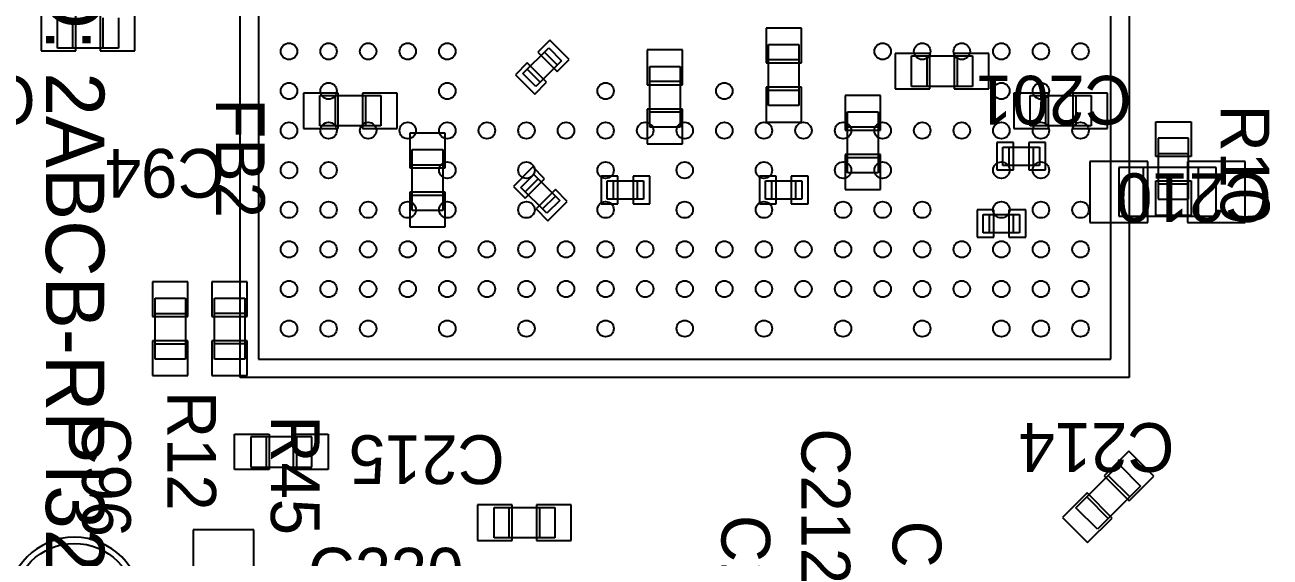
# Model space of a CAD drawing. Extents: x -395 to -66, y -1367 to -1153.
# Drawn here: x -133.49 to -113.04, y -1310.85 to -1302.12 of the extents above; entities that cross this region are included whole.
import ezdxf

# ---------------------------------------------------------------- set-up
doc = ezdxf.new("R2010")
doc.units = 0
for name, color, linetype in [('FAB_3$PI_PROJECTOR$RPI$PA0', 111, 'CONTINUOUS'), ('FAB_3$PI_PROJECTOR$RPI$PAR', 12, 'CONTINUOUS'), ('FAB_3$PI_PROJECTOR$RPI$PI0', 1, 'CONTINUOUS'), ('FAB_3$PI_PROJECTOR$RPI$PIN', 5, 'CONTINUOUS'), ('FAB_3$PI_PROJECTOR$RPI$SI0', 85, 'CONTINUOUS'), ('FAB_3$PI_PROJECTOR$RPI$SIL', 85, 'CONTINUOUS')]:
    doc.layers.add(name, color=color, linetype=linetype)

msp = doc.modelspace()

# ---------------------------------------------------------------- linework, layer by layer
at = {"layer": 'FAB_3$PI_PROJECTOR$RPI$PA0'}
for p, q in [((-129.651, -1293.605), (-129.651, -1307.605)), ((-115.651, -1307.605), (-115.651, -1293.605)), ((-114.376, -1303.98), (-114.876, -1303.98)), ((-114.876, -1303.98), (-114.876, -1304.98)), ((-114.376, -1304.98), (-114.376, -1303.98)), ((-114.876, -1304.23), (-114.376, -1304.23)), ((-114.876, -1304.73), (-114.376, -1304.73)), ((-114.876, -1304.98), (-114.376, -1304.98)), ((-129.651, -1307.605), (-115.651, -1307.605)), ((-128.776, -1308.88), (-129.776, -1308.88)), ((-129.776, -1308.88), (-129.776, -1309.38)), ((-129.526, -1308.88), (-129.526, -1309.38)), ((-129.026, -1308.88), (-129.026, -1309.38)), ((-128.776, -1309.38), (-128.776, -1308.88)), ((-129.776, -1309.38), (-128.776, -1309.38))]:
    msp.add_line(p, q, dxfattribs=at)
at = {"layer": 'FAB_3$PI_PROJECTOR$RPI$PAR'}
for p, q in [((-132.951, -1302.505), (-132.951, -1302.005)), ((-132.701, -1302.505), (-132.701, -1302.005)), ((-132.201, -1302.505), (-132.201, -1302.005)), ((-131.951, -1302.005), (-131.951, -1302.505)), ((-131.951, -1302.505), (-132.951, -1302.505)), ((-125.309, -1302.921), (-124.885, -1302.496)), ((-124.885, -1302.496), (-124.673, -1302.709)), ((-121.276, -1303.445), (-121.276, -1302.445)), ((-121.276, -1302.445), (-120.776, -1302.445)), ((-120.776, -1302.445), (-120.776, -1303.445)), ((-124.673, -1302.709), (-125.097, -1303.133)), ((-124.744, -1302.779), (-124.956, -1302.567)), ((-120.776, -1302.695), (-121.276, -1302.695)), ((-118.926, -1303.13), (-118.926, -1302.63)), ((-118.926, -1302.63), (-117.926, -1302.63)), ((-118.676, -1302.63), (-118.676, -1303.13)), ((-118.176, -1302.63), (-118.176, -1303.13)), ((-117.926, -1302.63), (-117.926, -1303.13)), ((-125.097, -1303.133), (-125.309, -1302.921)), ((-125.239, -1302.85), (-125.026, -1303.062)), ((-123.226, -1303.802), (-123.226, -1302.802)), ((-123.226, -1302.802), (-122.726, -1302.802)), ((-122.726, -1302.802), (-122.726, -1303.802)), ((-122.726, -1303.052), (-123.226, -1303.052)), ((-117.926, -1303.13), (-118.926, -1303.13)), ((-128.644, -1303.78), (-128.644, -1303.28)), ((-128.644, -1303.28), (-127.644, -1303.28)), ((-128.394, -1303.28), (-128.394, -1303.78)), ((-127.894, -1303.28), (-127.894, -1303.78)), ((-127.644, -1303.28), (-127.644, -1303.78)), ((-120.776, -1303.195), (-121.276, -1303.195)), ((-116.976, -1303.78), (-116.976, -1303.28)), ((-116.976, -1303.28), (-115.976, -1303.28)), ((-116.726, -1303.28), (-116.726, -1303.78)), ((-116.226, -1303.28), (-116.226, -1303.78)), ((-115.976, -1303.28), (-115.976, -1303.78)), ((-122.726, -1303.552), (-123.226, -1303.552)), ((-120.776, -1303.445), (-121.276, -1303.445)), ((-119.976, -1304.55), (-119.976, -1303.55)), ((-119.976, -1303.55), (-119.476, -1303.55)), ((-119.476, -1303.55), (-119.476, -1304.55)), ((-127.644, -1303.78), (-128.644, -1303.78)), ((-122.726, -1303.802), (-123.226, -1303.802)), ((-119.476, -1303.8), (-119.976, -1303.8)), ((-115.976, -1303.78), (-116.976, -1303.78)), ((-117.426, -1304.427), (-117.426, -1304.127)), ((-117.426, -1304.127), (-116.826, -1304.127)), ((-117.326, -1304.127), (-117.326, -1304.427)), ((-116.926, -1304.427), (-116.926, -1304.127)), ((-116.826, -1304.127), (-116.826, -1304.427)), ((-127.126, -1304.167), (-126.626, -1304.167)), ((-127.126, -1305.167), (-127.126, -1304.167)), ((-126.626, -1304.167), (-126.626, -1305.167)), ((-119.476, -1304.3), (-119.976, -1304.3)), ((-127.126, -1304.417), (-126.626, -1304.417)), ((-119.476, -1304.55), (-119.976, -1304.55)), ((-116.826, -1304.427), (-117.426, -1304.427)), ((-113.921, -1304.462), (-115.521, -1304.462)), ((-115.521, -1304.462), (-115.521, -1305.262)), ((-115.121, -1304.462), (-115.121, -1305.262)), ((-114.221, -1304.462), (-114.221, -1305.262)), ((-113.921, -1305.262), (-113.921, -1304.462)), ((-125.342, -1304.789), (-125.13, -1304.576)), ((-125.059, -1304.647), (-125.271, -1304.859)), ((-125.13, -1304.576), (-124.705, -1305.001)), ((-123.926, -1304.98), (-123.926, -1304.68)), ((-123.926, -1304.68), (-123.326, -1304.68)), ((-123.826, -1304.68), (-123.826, -1304.98)), ((-123.426, -1304.98), (-123.426, -1304.68)), ((-123.326, -1304.68), (-123.326, -1304.98)), ((-121.326, -1304.98), (-121.326, -1304.68)), ((-121.326, -1304.68), (-120.726, -1304.68)), ((-121.226, -1304.68), (-121.226, -1304.98)), ((-120.826, -1304.98), (-120.826, -1304.68)), ((-120.726, -1304.68), (-120.726, -1304.98)), ((-127.126, -1304.917), (-126.626, -1304.917)), ((-124.917, -1305.213), (-125.342, -1304.789)), ((-124.988, -1305.142), (-124.776, -1304.93)), ((-123.326, -1304.98), (-123.926, -1304.98)), ((-120.726, -1304.98), (-121.326, -1304.98)), ((-126.626, -1305.167), (-127.126, -1305.167)), ((-124.705, -1305.001), (-124.917, -1305.213)), ((-117.751, -1305.532), (-117.751, -1305.232)), ((-117.751, -1305.232), (-117.151, -1305.232)), ((-117.651, -1305.232), (-117.651, -1305.532)), ((-117.251, -1305.532), (-117.251, -1305.232)), ((-117.151, -1305.232), (-117.151, -1305.532)), ((-115.521, -1305.262), (-113.921, -1305.262)), ((-117.151, -1305.532), (-117.751, -1305.532)), ((-131.351, -1306.605), (-130.851, -1306.605)), ((-131.351, -1307.605), (-131.351, -1306.605)), ((-130.851, -1306.605), (-130.851, -1307.605)), ((-130.376, -1306.605), (-129.876, -1306.605)), ((-130.376, -1307.605), (-130.376, -1306.605)), ((-129.876, -1306.605), (-129.876, -1307.605)), ((-131.351, -1306.855), (-130.851, -1306.855)), ((-129.876, -1306.855), (-130.376, -1306.855)), ((-131.351, -1307.355), (-130.851, -1307.355)), ((-129.876, -1307.355), (-130.376, -1307.355)), ((-130.851, -1307.605), (-131.351, -1307.605)), ((-129.876, -1307.605), (-130.376, -1307.605)), ((-116.226, -1310.044), (-115.519, -1309.337)), ((-115.519, -1309.337), (-115.166, -1309.69)), ((-115.696, -1309.514), (-115.342, -1309.867)), ((-116.05, -1309.867), (-115.696, -1310.221)), ((-115.166, -1309.69), (-115.873, -1310.397)), ((-125.784, -1310.54), (-125.784, -1310.04)), ((-125.784, -1310.04), (-124.784, -1310.04)), ((-125.534, -1310.54), (-125.534, -1310.04)), ((-125.034, -1310.54), (-125.034, -1310.04)), ((-124.784, -1310.04), (-124.784, -1310.54)), ((-115.873, -1310.397), (-116.226, -1310.044)), ((-124.784, -1310.54), (-125.784, -1310.54))]:
    msp.add_line(p, q, dxfattribs=at)
for start, end in [(90, 270), (270, 90)]:
    msp.add_arc((-132.676, -1311.63), 1.1, start, end, dxfattribs=at)
at = {"layer": 'FAB_3$PI_PROJECTOR$RPI$PI0'}
for p, q in [((-114.916, -1303.71), (-114.336, -1303.71)), ((-114.916, -1304.28), (-114.916, -1303.71)), ((-114.336, -1303.71), (-114.336, -1304.28)), ((-114.336, -1304.28), (-114.916, -1304.28)), ((-114.916, -1304.68), (-114.336, -1304.68)), ((-114.916, -1305.25), (-114.916, -1304.68)), ((-114.336, -1304.68), (-114.336, -1305.25)), ((-114.336, -1305.25), (-114.916, -1305.25)), ((-130.046, -1309.42), (-130.046, -1308.84)), ((-130.046, -1308.84), (-129.476, -1308.84)), ((-129.476, -1308.84), (-129.476, -1309.42)), ((-129.076, -1309.42), (-129.076, -1308.84)), ((-129.076, -1308.84), (-128.506, -1308.84)), ((-128.506, -1308.84), (-128.506, -1309.42)), ((-129.476, -1309.42), (-130.046, -1309.42)), ((-128.506, -1309.42), (-129.076, -1309.42))]:
    msp.add_line(p, q, dxfattribs=at)
for centre in [(-129.151, -1302.555), (-128.501, -1302.555), (-127.851, -1302.555), (-127.201, -1302.555), (-126.551, -1302.555), (-119.401, -1302.555), (-118.751, -1302.555), (-118.101, -1302.555), (-117.451, -1302.555), (-116.801, -1302.555), (-116.151, -1302.555), (-129.151, -1303.205), (-128.501, -1303.205), (-126.551, -1303.205), (-123.951, -1303.205), (-122.001, -1303.205), (-117.451, -1303.205), (-116.801, -1303.205), (-129.151, -1303.855), (-128.501, -1303.855), (-127.851, -1303.855), (-127.201, -1303.855), (-126.551, -1303.855), (-125.901, -1303.855), (-125.251, -1303.855), (-124.601, -1303.855), (-123.951, -1303.855), (-123.301, -1303.855), (-122.651, -1303.855), (-122.001, -1303.855), (-121.351, -1303.855), (-120.701, -1303.855), (-120.051, -1303.855), (-119.401, -1303.855), (-118.751, -1303.855), (-118.101, -1303.855), (-117.451, -1303.855), (-116.801, -1303.855), (-116.151, -1303.855), (-129.151, -1304.505), (-128.501, -1304.505), (-126.551, -1304.505), (-125.251, -1304.505), (-123.951, -1304.505), (-122.651, -1304.505), (-121.351, -1304.505), (-120.051, -1304.505), (-119.401, -1304.505), (-117.451, -1304.505), (-116.801, -1304.505), (-129.151, -1305.155), (-128.501, -1305.155), (-127.851, -1305.155), (-127.201, -1305.155), (-126.551, -1305.155), (-125.251, -1305.155), (-123.951, -1305.155), (-122.651, -1305.155), (-121.351, -1305.155), (-120.051, -1305.155), (-119.401, -1305.155), (-118.751, -1305.155), (-117.451, -1305.155), (-116.801, -1305.155), (-116.151, -1305.155), (-129.151, -1305.805), (-128.501, -1305.805), (-127.851, -1305.805), (-127.201, -1305.805), (-126.551, -1305.805), (-125.901, -1305.805), (-125.251, -1305.805), (-124.601, -1305.805), (-123.951, -1305.805), (-123.301, -1305.805), (-122.651, -1305.805), (-122.001, -1305.805), (-121.351, -1305.805), (-120.701, -1305.805), (-120.051, -1305.805), (-119.401, -1305.805), (-118.751, -1305.805), (-118.101, -1305.805), (-117.451, -1305.805), (-116.801, -1305.805), (-116.151, -1305.805), (-129.151, -1306.455), (-128.501, -1306.455), (-127.851, -1306.455), (-127.201, -1306.455), (-126.551, -1306.455), (-125.901, -1306.455), (-125.251, -1306.455), (-124.601, -1306.455), (-123.951, -1306.455), (-123.301, -1306.455), (-122.651, -1306.455), (-122.001, -1306.455), (-121.351, -1306.455), (-120.701, -1306.455), (-120.051, -1306.455), (-119.401, -1306.455), (-118.751, -1306.455), (-118.101, -1306.455), (-117.451, -1306.455), (-116.801, -1306.455), (-116.151, -1306.455), (-129.151, -1307.105), (-128.501, -1307.105), (-127.851, -1307.105), (-126.551, -1307.105), (-125.251, -1307.105), (-123.951, -1307.105), (-122.651, -1307.105), (-121.351, -1307.105), (-120.051, -1307.105), (-118.751, -1307.105), (-117.451, -1307.105), (-116.801, -1307.105), (-116.151, -1307.105)]:
    msp.add_circle(centre, 0.135, dxfattribs=at)
at = {"layer": 'FAB_3$PI_PROJECTOR$RPI$PIN'}
for p, q in [((-133.221, -1301.965), (-133.221, -1302.545)), ((-132.651, -1302.545), (-132.651, -1301.965)), ((-132.251, -1301.965), (-132.251, -1302.545)), ((-131.681, -1302.545), (-131.681, -1301.965)), ((-120.736, -1302.175), (-121.316, -1302.175)), ((-121.316, -1302.175), (-121.316, -1302.745)), ((-120.736, -1302.745), (-120.736, -1302.175)), ((-124.867, -1302.373), (-125.062, -1302.567)), ((-124.549, -1302.691), (-124.867, -1302.373)), ((-133.221, -1302.545), (-132.651, -1302.545)), ((-132.251, -1302.545), (-131.681, -1302.545)), ((-125.062, -1302.567), (-124.744, -1302.885)), ((-124.744, -1302.885), (-124.549, -1302.691)), ((-122.686, -1302.532), (-123.266, -1302.532)), ((-123.266, -1302.532), (-123.266, -1303.102)), ((-122.686, -1303.102), (-122.686, -1302.532)), ((-118.626, -1302.59), (-119.196, -1302.59)), ((-119.196, -1302.59), (-119.196, -1303.17)), ((-118.626, -1303.17), (-118.626, -1302.59)), ((-117.656, -1302.59), (-118.226, -1302.59)), ((-118.226, -1302.59), (-118.226, -1303.17)), ((-117.656, -1303.17), (-117.656, -1302.59)), ((-125.238, -1302.744), (-125.433, -1302.938)), ((-125.433, -1302.938), (-125.115, -1303.257)), ((-124.92, -1303.062), (-125.238, -1302.744)), ((-121.316, -1302.745), (-120.736, -1302.745)), ((-125.115, -1303.257), (-124.92, -1303.062)), ((-123.266, -1303.102), (-122.686, -1303.102)), ((-128.344, -1303.24), (-128.914, -1303.24)), ((-128.914, -1303.24), (-128.914, -1303.82)), ((-128.344, -1303.82), (-128.344, -1303.24)), ((-127.374, -1303.24), (-127.944, -1303.24)), ((-127.944, -1303.24), (-127.944, -1303.82)), ((-127.374, -1303.82), (-127.374, -1303.24)), ((-120.736, -1303.145), (-121.316, -1303.145)), ((-121.316, -1303.145), (-121.316, -1303.715)), ((-120.736, -1303.715), (-120.736, -1303.145)), ((-119.436, -1303.28), (-120.016, -1303.28)), ((-120.016, -1303.28), (-120.016, -1303.85)), ((-119.436, -1303.85), (-119.436, -1303.28)), ((-119.196, -1303.17), (-118.626, -1303.17)), ((-118.226, -1303.17), (-117.656, -1303.17)), ((-116.676, -1303.24), (-117.246, -1303.24)), ((-117.246, -1303.24), (-117.246, -1303.82)), ((-116.676, -1303.82), (-116.676, -1303.24)), ((-115.706, -1303.24), (-116.276, -1303.24)), ((-116.276, -1303.24), (-116.276, -1303.82)), ((-115.706, -1303.82), (-115.706, -1303.24)), ((-122.686, -1303.502), (-123.266, -1303.502)), ((-123.266, -1303.502), (-123.266, -1304.072)), ((-122.686, -1304.072), (-122.686, -1303.502)), ((-121.316, -1303.715), (-120.736, -1303.715)), ((-128.914, -1303.82), (-128.344, -1303.82)), ((-127.944, -1303.82), (-127.374, -1303.82)), ((-126.586, -1303.897), (-127.166, -1303.897)), ((-127.166, -1303.897), (-127.166, -1304.467)), ((-126.586, -1304.467), (-126.586, -1303.897)), ((-120.016, -1303.85), (-119.436, -1303.85)), ((-117.246, -1303.82), (-116.676, -1303.82)), ((-116.276, -1303.82), (-115.706, -1303.82)), ((-123.266, -1304.072), (-122.686, -1304.072)), ((-117.526, -1304.052), (-117.526, -1304.502)), ((-117.251, -1304.052), (-117.526, -1304.052)), ((-117.251, -1304.502), (-117.251, -1304.052)), ((-116.726, -1304.052), (-117.001, -1304.052)), ((-117.001, -1304.052), (-117.001, -1304.502)), ((-116.726, -1304.502), (-116.726, -1304.052)), ((-119.436, -1304.25), (-120.016, -1304.25)), ((-120.016, -1304.25), (-120.016, -1304.82)), ((-119.436, -1304.82), (-119.436, -1304.25)), ((-115.996, -1304.362), (-115.996, -1305.362)), ((-115.046, -1304.362), (-115.996, -1304.362)), ((-115.046, -1305.362), (-115.046, -1304.362)), ((-114.396, -1304.362), (-114.396, -1305.362)), ((-113.446, -1304.362), (-114.396, -1304.362)), ((-113.446, -1305.362), (-113.446, -1304.362)), ((-127.166, -1304.467), (-126.586, -1304.467)), ((-125.147, -1304.453), (-125.465, -1304.771)), ((-124.953, -1304.647), (-125.147, -1304.453)), ((-117.526, -1304.502), (-117.251, -1304.502)), ((-117.001, -1304.502), (-116.726, -1304.502)), ((-125.465, -1304.771), (-125.271, -1304.965)), ((-125.271, -1304.965), (-124.953, -1304.647)), ((-124.026, -1304.605), (-124.026, -1305.055)), ((-123.751, -1304.605), (-124.026, -1304.605)), ((-123.751, -1305.055), (-123.751, -1304.605)), ((-123.226, -1304.605), (-123.501, -1304.605)), ((-123.501, -1304.605), (-123.501, -1305.055)), ((-123.226, -1305.055), (-123.226, -1304.605)), ((-121.426, -1304.605), (-121.426, -1305.055)), ((-121.151, -1304.605), (-121.426, -1304.605)), ((-121.151, -1305.055), (-121.151, -1304.605)), ((-120.626, -1304.605), (-120.901, -1304.605)), ((-120.901, -1304.605), (-120.901, -1305.055)), ((-120.626, -1305.055), (-120.626, -1304.605)), ((-126.586, -1304.867), (-127.166, -1304.867)), ((-127.166, -1304.867), (-127.166, -1305.437)), ((-126.586, -1305.437), (-126.586, -1304.867)), ((-124.776, -1304.824), (-125.094, -1305.142)), ((-124.582, -1305.018), (-124.776, -1304.824)), ((-120.016, -1304.82), (-119.436, -1304.82)), ((-125.094, -1305.142), (-124.9, -1305.337)), ((-124.9, -1305.337), (-124.582, -1305.018)), ((-124.026, -1305.055), (-123.751, -1305.055)), ((-123.501, -1305.055), (-123.226, -1305.055)), ((-121.426, -1305.055), (-121.151, -1305.055)), ((-120.901, -1305.055), (-120.626, -1305.055)), ((-117.851, -1305.157), (-117.851, -1305.607)), ((-117.576, -1305.157), (-117.851, -1305.157)), ((-117.576, -1305.607), (-117.576, -1305.157)), ((-117.051, -1305.157), (-117.326, -1305.157)), ((-117.326, -1305.157), (-117.326, -1305.607)), ((-117.051, -1305.607), (-117.051, -1305.157)), ((-115.996, -1305.362), (-115.046, -1305.362)), ((-114.396, -1305.362), (-113.446, -1305.362)), ((-127.166, -1305.437), (-126.586, -1305.437)), ((-117.851, -1305.607), (-117.576, -1305.607)), ((-117.326, -1305.607), (-117.051, -1305.607)), ((-130.811, -1306.335), (-131.391, -1306.335)), ((-131.391, -1306.335), (-131.391, -1306.905)), ((-130.811, -1306.905), (-130.811, -1306.335)), ((-129.836, -1306.335), (-130.416, -1306.335)), ((-130.416, -1306.335), (-130.416, -1306.905)), ((-129.836, -1306.905), (-129.836, -1306.335)), ((-131.391, -1306.905), (-130.811, -1306.905)), ((-130.416, -1306.905), (-129.836, -1306.905)), ((-130.811, -1307.305), (-131.391, -1307.305)), ((-131.391, -1307.305), (-131.391, -1307.875)), ((-130.811, -1307.875), (-130.811, -1307.305)), ((-129.836, -1307.305), (-130.416, -1307.305)), ((-130.416, -1307.305), (-130.416, -1307.875)), ((-129.836, -1307.875), (-129.836, -1307.305)), ((-131.391, -1307.875), (-130.811, -1307.875)), ((-130.416, -1307.875), (-129.836, -1307.875)), ((-115.357, -1309.118), (-115.76, -1309.521)), ((-114.947, -1309.528), (-115.357, -1309.118)), ((-115.76, -1309.521), (-115.35, -1309.931)), ((-115.35, -1309.931), (-114.947, -1309.528)), ((-116.042, -1309.803), (-116.446, -1310.207)), ((-115.632, -1310.214), (-116.042, -1309.803)), ((-126.054, -1310), (-126.054, -1310.58)), ((-125.484, -1310), (-126.054, -1310)), ((-125.484, -1310.58), (-125.484, -1310)), ((-125.084, -1310), (-125.084, -1310.58)), ((-124.514, -1310), (-125.084, -1310)), ((-124.514, -1310.58), (-124.514, -1310)), ((-116.446, -1310.207), (-116.035, -1310.617)), ((-116.035, -1310.617), (-115.632, -1310.214)), ((-129.726, -1310.405), (-130.726, -1310.405)), ((-130.726, -1310.405), (-130.726, -1311.355)), ((-129.726, -1311.355), (-129.726, -1310.405)), ((-126.054, -1310.58), (-125.484, -1310.58)), ((-125.084, -1310.58), (-124.514, -1310.58))]:
    msp.add_line(p, q, dxfattribs=at)
msp.add_circle((-132.676, -1311.63), 1, dxfattribs=at)
at = {"layer": 'FAB_3$PI_PROJECTOR$RPI$SI0'}
for p, q in [((-129.951, -1307.905), (-129.951, -1293.305)), ((-115.351, -1293.805), (-115.351, -1307.905)), ((-115.351, -1307.905), (-129.951, -1307.905))]:
    msp.add_line(p, q, dxfattribs=at)

# ---------------------------------------------------------------- texts
at = {"layer": 'FAB_3$PI_PROJECTOR$RPI$SI0', "linetype": 'CONTINUOUS'}
for s, height, p in [('FCC ID: 2ABCB-RPI32', 0.96, (-133.144, -1297.907, -20)), ('R10', 0.8, (-113.849, -1303.43)), ('R12', 0.8, (-131.149, -1308.13)), ('C212', 0.8, (-120.734, -1308.741)), ('C228', 0.8, (-122.049, -1310.163)), ('C221', 0.8, (-119.237, -1310.256))]:
    msp.add_text(s, height=height, rotation=270, dxfattribs=at).set_placement(p)
msp.add_text('C230', height=0.8, dxfattribs=at).set_placement((-128.843, -1311.503))
at = {"layer": 'FAB_3$PI_PROJECTOR$RPI$SIL', "linetype": 'CONTINUOUS'}
for s, rotation, p in [('C10', 180, (-133.309, -1302.956)), ('C201', 180, (-115.309, -1302.956)), ('FB2', 270, (-130.349, -1303.327)), ('C94', 180, (-130.209, -1304.156)), ('C210', 180, (-113.009, -1304.556)), ('C96', 270, (-132.549, -1308.563)), ('R45', 270, (-129.449, -1308.53)), ('C214', 180, (-114.609, -1308.656)), ('C215', 180, (-125.609, -1308.856))]:
    msp.add_text(s, height=0.8, rotation=rotation, dxfattribs=at).set_placement(p)

doc.saveas('drawing.dxf')
